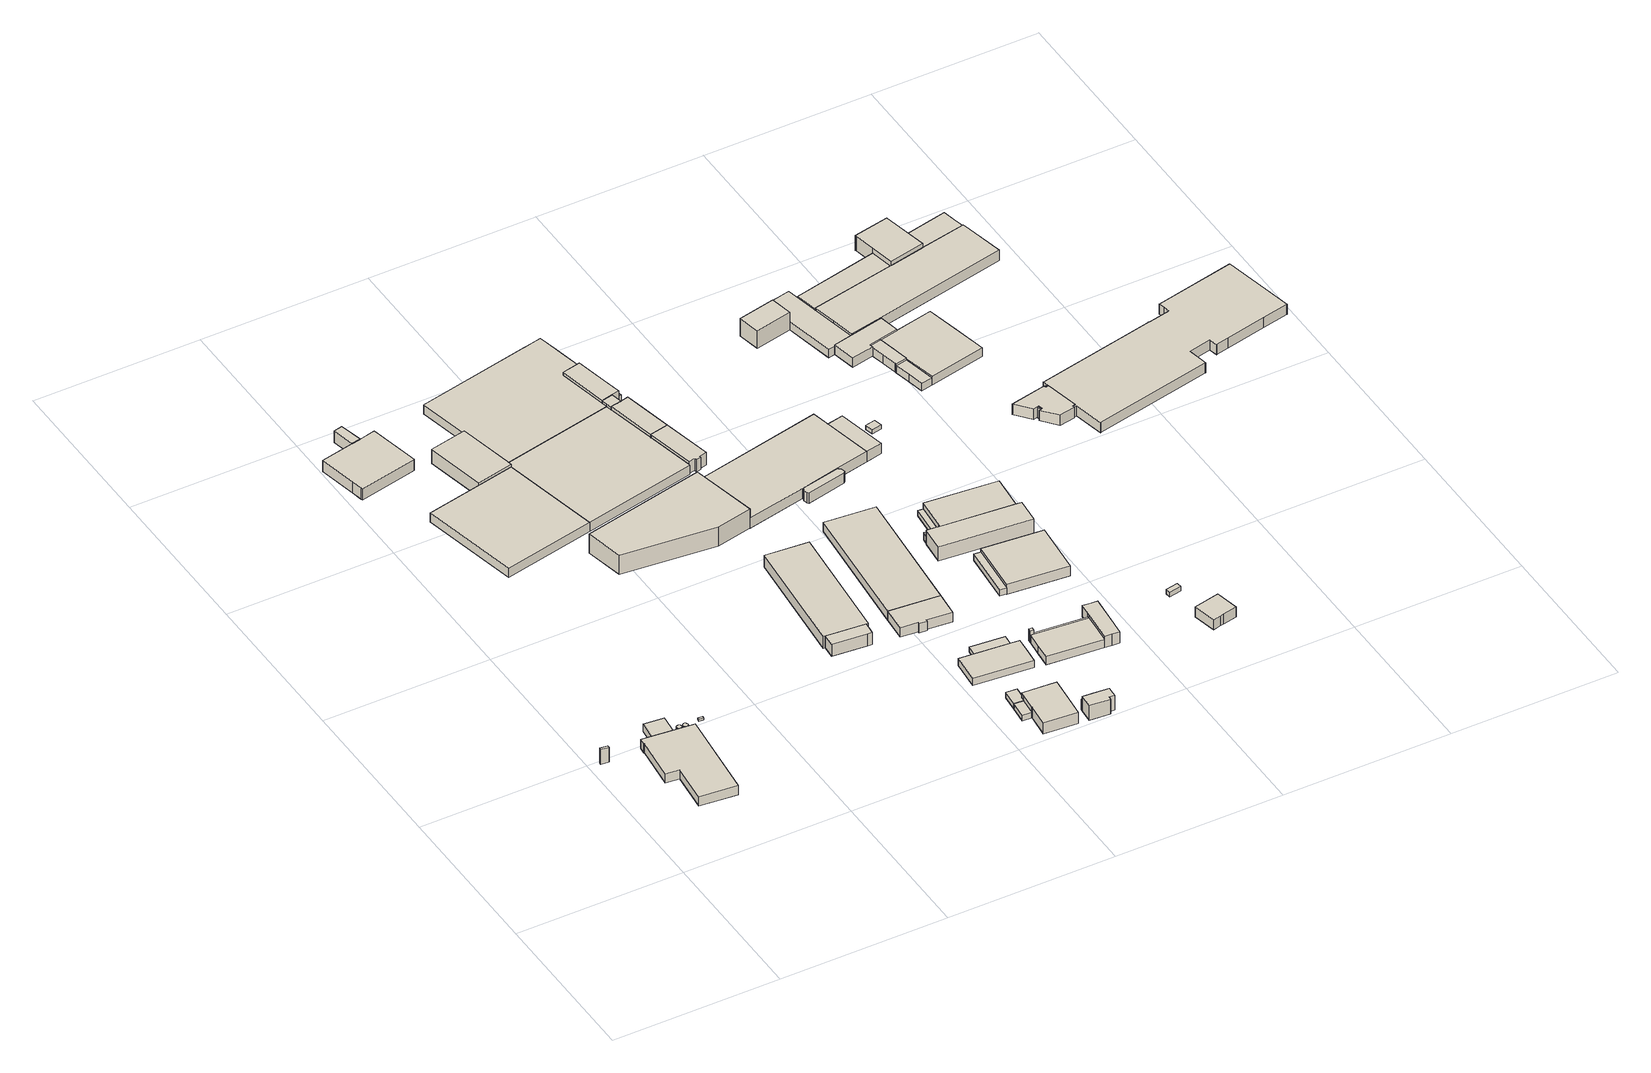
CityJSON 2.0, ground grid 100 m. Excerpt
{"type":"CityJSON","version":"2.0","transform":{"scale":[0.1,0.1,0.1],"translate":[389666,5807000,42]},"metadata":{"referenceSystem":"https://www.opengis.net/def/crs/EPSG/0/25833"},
"CityObjects":{
"building1":{"type":"Building","attributes":{"Gemeindeschluessel":"11000007","BezugspunktDach":"2200","function":"51009_1610","measuredHeight":9.93,"storeysAboveGround":0},"address":[{"country":"Germany","locality":"Berlin"}],"geometry":[{"type":"Solid","lod":"1","boundaries":[[[[0,1,2,3]],[[4,5,6,7]],[[4,7,3,2]],[[5,4,2,1]],[[6,5,1,0]],[[7,6,0,3]]]]}]},
"building2":{"type":"Building","attributes":{"Gemeindeschluessel":"11000007","BezugspunktDach":"2200","function":"31001_2111","measuredHeight":6.12,"storeysAboveGround":1},"address":[{"country":"Germany","locality":"Berlin","thoroughfareNumber":"12 (1)","thoroughfareName":"Sperenberger Straße"}],"geometry":[{"type":"Solid","lod":"1","boundaries":[[[[8,9,10,11,12,13,14,15,16,17]],[[18,19,20,21,22,23,24,25,26,27]],[[18,27,17,16]],[[19,18,16,15]],[[20,19,15,14]],[[21,20,14,13]],[[22,21,13,12]],[[23,22,12,11]],[[24,23,11,10]],[[25,24,10,9]],[[26,25,9,8]],[[27,26,8,17]]]]}]},
"building3":{"type":"Building","attributes":{"Gemeindeschluessel":"11000007","BezugspunktDach":"2200","function":"51009_1610","measuredHeight":4.92,"storeysAboveGround":0},"address":[{"country":"Germany","locality":"Berlin"}],"geometry":[{"type":"Solid","lod":"1","boundaries":[[[[28,29,30,31]],[[32,33,34,35]],[[32,35,31,30]],[[33,32,30,29]],[[34,33,29,28]],[[35,34,28,31]]]]}]},
"building4":{"type":"Building","attributes":{"Gemeindeschluessel":"11000007","BezugspunktDach":"2200","function":"31001_2142","measuredHeight":3,"storeysAboveGround":2},"address":[{"country":"Germany","locality":"Berlin","thoroughfareNumber":"12 (3)","thoroughfareName":"Sperenberger Straße"}],"geometry":[{"type":"Solid","lod":"1","boundaries":[[[[36,37,38,39,40,41,42,43,44,45,46,47,48,49,50,51,52,53,54,55,56,57,58,59,60,61,62,63,64,65,66,67,68,69,70,71,72,73]],[[74,75,76,77,78,79,80,81,82,83,84,85,86,87,88,89,90,91,92,93,94,95,96,97,98,99,100,101,102,103,104,105,106,107,108,109,110,111]],[[74,111,73,72]],[[75,74,72,71]],[[76,75,71,70]],[[77,76,70,69]],[[78,77,69,68]],[[79,78,68,67]],[[80,79,67,66]],[[81,80,66,65]],[[82,81,65,64]],[[83,82,64,63]],[[84,83,63,62]],[[85,84,62,61]],[[86,85,61,60]],[[87,86,60,59]],[[88,87,59,58]],[[89,88,58,57]],[[90,89,57,56]],[[91,90,56,55]],[[92,91,55,54]],[[93,92,54,53]],[[94,93,53,52]],[[95,94,52,51]],[[96,95,51,50]],[[97,96,50,49]],[[98,97,49,48]],[[99,98,48,47]],[[100,99,47,46]],[[101,100,46,45]],[[102,101,45,44]],[[103,102,44,43]],[[104,103,43,42]],[[105,104,42,41]],[[106,105,41,40]],[[107,106,40,39]],[[108,107,39,38]],[[109,108,38,37]],[[110,109,37,36]],[[111,110,36,73]]]]}]},
"building5":{"type":"Building","attributes":{"Gemeindeschluessel":"11000007","BezugspunktDach":"2200","function":"31001_2142","measuredHeight":3,"storeysAboveGround":2},"address":[{"country":"Germany","locality":"Berlin","thoroughfareNumber":"12 (2)","thoroughfareName":"Sperenberger Straße"}],"geometry":[{"type":"Solid","lod":"1","boundaries":[[[[112,113,114,115,116,117,118,119,120,121,122,123,124,125,126,127,128,129,130,131,132,133,134,135,136,137,138,139,140,141,142,143,144,145,146,147,148,149,150]],[[151,152,153,154,155,156,157,158,159,160,161,162,163,164,165,166,167,168,169,170,171,172,173,174,175,176,177,178,179,180,181,182,183,184,185,186,187,188,189]],[[151,189,150,149]],[[152,151,149,148]],[[153,152,148,147]],[[154,153,147,146]],[[155,154,146,145]],[[156,155,145,144]],[[157,156,144,143]],[[158,157,143,142]],[[159,158,142,141]],[[160,159,141,140]],[[161,160,140,139]],[[162,161,139,138]],[[163,162,138,137]],[[164,163,137,136]],[[165,164,136,135]],[[166,165,135,134]],[[167,166,134,133]],[[168,167,133,132]],[[169,168,132,131]],[[170,169,131,130]],[[171,170,130,129]],[[172,171,129,128]],[[173,172,128,127]],[[174,173,127,126]],[[175,174,126,125]],[[176,175,125,124]],[[177,176,124,123]],[[178,177,123,122]],[[179,178,122,121]],[[180,179,121,120]],[[181,180,120,119]],[[182,181,119,118]],[[183,182,118,117]],[[184,183,117,116]],[[185,184,116,115]],[[186,185,115,114]],[[187,186,114,113]],[[188,187,113,112]],[[189,188,112,150]]]]}]},
"building6":{"type":"Building","attributes":{"Gemeindeschluessel":"11000007","BezugspunktDach":"2200","function":"31001_2523","measuredHeight":1.18,"storeysAboveGround":1},"address":[{"country":"Germany","locality":"Berlin","thoroughfareNumber":"28D (1)","thoroughfareName":"Motzener Straße"}],"geometry":[{"type":"Solid","lod":"1","boundaries":[[[[190,191,192,193]],[[194,195,196,197]],[[194,197,193,192]],[[195,194,192,191]],[[196,195,191,190]],[[197,196,190,193]]]]}]},
"building7":{"type":"Building","attributes":{"Gemeindeschluessel":"11000007","function":"31001_2111"},"address":[{"country":"Germany","locality":"Berlin","thoroughfareNumber":"18 (3)","thoroughfareName":"Motzener Straße"}],"children":["building7-1","building7-2"]},
"building7-1":{"type":"BuildingPart","attributes":{"BezugspunktDach":"2200","measuredHeight":7.67,"storeysAboveGround":2},"parents":["building7"],"geometry":[{"type":"MultiSurface","lod":"1","boundaries":[[[198,199,200,201]],[[202,203,204,205]],[[202,205,201,200]],[[203,202,200,199]],[[206,207,199,198]],[[205,204,198,201]],[[208,204,203,207,206]]]}]},
"building7-2":{"type":"BuildingPart","attributes":{"BezugspunktDach":"2200","measuredHeight":7.49,"storeysAboveGround":2},"parents":["building7"],"geometry":[{"type":"Solid","lod":"1","boundaries":[[[[209,210,211,212,213,207,206,214]],[[204,203,215,216,217,218,219,220]],[[204,220,214,206]],[[215,203,207,213]],[[216,215,213,212]],[[217,216,212,211]],[[218,217,211,210]],[[219,218,210,209]],[[220,219,209,214]],[[203,204,206,207]]]]}]},
"building8":{"type":"Building","attributes":{"Gemeindeschluessel":"11000007","BezugspunktDach":"2200","function":"31001_2111","measuredHeight":6.03,"storeysAboveGround":1},"address":[{"country":"Germany","locality":"Berlin","thoroughfareNumber":"20 (3)","thoroughfareName":"Motzener Straße"}],"geometry":[{"type":"Solid","lod":"1","boundaries":[[[[221,222,223,224,225]],[[226,227,228,229,230]],[[226,230,225,224]],[[227,226,224,223]],[[228,227,223,222]],[[229,228,222,221]],[[230,229,221,225]]]]}]},
"building9":{"type":"Building","attributes":{"Gemeindeschluessel":"11000007","BezugspunktDach":"2200","function":"51009_1610","measuredHeight":9.42,"storeysAboveGround":0},"address":[{"country":"Germany","locality":"Berlin"}],"geometry":[{"type":"Solid","lod":"1","boundaries":[[[[231,232,233,234,235]],[[236,237,238,239,240]],[[236,240,235,234]],[[237,236,234,233]],[[238,237,233,232]],[[239,238,232,231]],[[240,239,231,235]]]]}]},
"building10":{"type":"Building","attributes":{"Gemeindeschluessel":"11000007","BezugspunktDach":"2200","function":"31001_2100","measuredHeight":7.91,"storeysAboveGround":2},"address":[{"country":"Germany","locality":"Berlin","thoroughfareNumber":"26C","thoroughfareName":"Motzener Straße"}],"geometry":[{"type":"Solid","lod":"1","boundaries":[[[[241,242,243,244,245,246]],[[247,248,249,250,251,252]],[[247,252,246,245]],[[248,247,245,244]],[[249,248,244,243]],[[250,249,243,242]],[[251,250,242,241]],[[252,251,241,246]]]]}]},
"building11":{"type":"Building","attributes":{"Gemeindeschluessel":"11000007","BezugspunktDach":"2200","function":"31001_2111","measuredHeight":12.76,"storeysAboveGround":2},"address":[{"country":"Germany","locality":"Berlin","thoroughfareNumber":"22 (3)","thoroughfareName":"Motzener Straße"}],"geometry":[{"type":"Solid","lod":"1","boundaries":[[[[253,254,255,256,257]],[[258,259,260,261,262]],[[258,262,257,256]],[[259,258,256,255]],[[260,259,255,254]],[[261,260,254,253]],[[262,261,253,257]]]]}]},
"building12":{"type":"Building","attributes":{"Gemeindeschluessel":"11000007","BezugspunktDach":"2200","function":"31001_2111","measuredHeight":6.02,"storeysAboveGround":1},"address":[{"country":"Germany","locality":"Berlin","thoroughfareNumber":"20 (2)","thoroughfareName":"Motzener Straße"}],"geometry":[{"type":"Solid","lod":"1","boundaries":[[[[223,222,263,264,265,266,267,268]],[[269,270,271,272,273,228,227,274]],[[269,274,268,267]],[[270,269,267,266]],[[271,270,266,265]],[[272,271,265,264]],[[273,272,264,263]],[[228,273,263,222]],[[227,228,222,223]],[[274,227,223,268]]]]}]},
"building13":{"type":"Building","attributes":{"Gemeindeschluessel":"11000007","BezugspunktDach":"2200","function":"31001_2143","measuredHeight":7.93,"storeysAboveGround":2},"address":[{"country":"Germany","locality":"Berlin","thoroughfareNumber":"26C (1)","thoroughfareName":"Motzener Straße"}],"geometry":[{"type":"Solid","lod":"1","boundaries":[[[[245,244,275,276,277,278]],[[279,280,281,282,283,284]],[[279,284,278,277]],[[280,279,277,276]],[[281,280,276,275]],[[282,281,275,244]],[[283,282,244,245]],[[284,283,245,278]]]]}]},
"building14":{"type":"Building","attributes":{"Gemeindeschluessel":"11000007","BezugspunktDach":"2200","function":"31001_2111","measuredHeight":6.14,"storeysAboveGround":1},"address":[{"country":"Germany","locality":"Berlin","thoroughfareNumber":"18 (1)","thoroughfareName":"Motzener Straße"}],"geometry":[{"type":"Solid","lod":"1","boundaries":[[[[285,286,287,288,289,290,291,292,293,294,295,296,297,298]],[[299,300,301,302,303,304,305,306,307,308,309,310,311,312]],[[299,312,298,297]],[[300,299,297,296]],[[301,300,296,295]],[[302,301,295,294]],[[303,302,294,293]],[[304,303,293,292]],[[305,304,292,291]],[[306,305,291,290]],[[307,306,290,289]],[[308,307,289,288]],[[309,308,288,287]],[[310,309,287,286]],[[311,310,286,285]],[[312,311,285,298]]]]}]},
"building15":{"type":"Building","attributes":{"Gemeindeschluessel":"11000007","BezugspunktDach":"2200","function":"51009_1610","measuredHeight":3.72,"storeysAboveGround":0},"address":[{"country":"Germany","locality":"Berlin"}],"geometry":[{"type":"Solid","lod":"1","boundaries":[[[[313,314,315,316,317,318,319]],[[320,321,322,323,324,325,326]],[[320,326,319,318]],[[321,320,318,317]],[[322,321,317,316]],[[323,322,316,315]],[[324,323,315,314]],[[325,324,314,313]],[[326,325,313,319]]]]}]},
"building16":{"type":"Building","attributes":{"Gemeindeschluessel":"11000007","function":"31001_2111"},"address":[{"country":"Germany","locality":"Berlin","thoroughfareNumber":"30 (1)","thoroughfareName":"Motzener Straße"}],"children":["building16-1","building16-2"]},
"building16-1":{"type":"BuildingPart","attributes":{"BezugspunktDach":"2200","measuredHeight":8.47,"storeysAboveGround":1},"parents":["building16"],"geometry":[{"type":"MultiSurface","lod":"1","boundaries":[[[327,328,329,330,331,332,333,334,335,336]],[[337,338,339,325,324,323,340,341,342,343]],[[337,343,336,335]],[[338,337,335,334]],[[339,338,334,333]],[[325,344,345,333,332]],[[324,325,332,331]],[[323,324,331,330]],[[340,323,330,329]],[[341,340,329,328]],[[342,341,328,327]],[[343,342,327,336]],[[339,345,344,325]]]}]},
"building16-2":{"type":"BuildingPart","attributes":{"BezugspunktDach":"2200","measuredHeight":3.72,"storeysAboveGround":1},"parents":["building16"],"geometry":[{"type":"Solid","lod":"1","boundaries":[[[[345,344,346,347]],[[326,325,339,348]],[[326,348,347,346]],[[325,326,346,344]],[[348,339,345,347]],[[344,345,339,325]]]]}]},
"building17":{"type":"Building","attributes":{"Gemeindeschluessel":"11000007","BezugspunktDach":"2200","function":"31001_2020","measuredHeight":6.24,"storeysAboveGround":2},"address":[{"country":"Germany","locality":"Berlin","thoroughfareNumber":"26B","thoroughfareName":"Motzener Straße"}],"geometry":[{"type":"Solid","lod":"1","boundaries":[[[[349,350,351,352,353,354,355,356]],[[357,358,359,360,361,362,363,364]],[[357,364,356,355]],[[358,357,355,354]],[[359,358,354,353]],[[360,359,353,352]],[[361,360,352,351]],[[362,361,351,350]],[[363,362,350,349]],[[364,363,349,356]]]]}]},
"building18":{"type":"Building","attributes":{"Gemeindeschluessel":"11000007","BezugspunktDach":"2200","function":"31001_2120","measuredHeight":5.59,"storeysAboveGround":1},"address":[{"country":"Germany","locality":"Berlin","thoroughfareNumber":"28A (1)","thoroughfareName":"Motzener Straße"}],"geometry":[{"type":"Solid","lod":"1","boundaries":[[[[365,366,367,368,369,370,371]],[[372,373,374,375,376,377,378]],[[372,378,371,370]],[[373,372,370,369]],[[374,373,369,368]],[[375,374,368,367]],[[376,375,367,366]],[[377,376,366,365]],[[378,377,365,371]]]]}]},
"building19":{"type":"Building","attributes":{"Gemeindeschluessel":"11000007","BezugspunktDach":"2200","function":"31001_2020","measuredHeight":3.39,"storeysAboveGround":1},"address":[{"country":"Germany","locality":"Berlin","thoroughfareNumber":"28A","thoroughfareName":"Motzener Straße"}],"geometry":[{"type":"Solid","lod":"1","boundaries":[[[[379,380,381,382]],[[383,384,374,373]],[[383,373,382,381]],[[384,383,381,380]],[[374,384,380,379]],[[373,374,379,382]]]]}]},
"building20":{"type":"Building","attributes":{"Gemeindeschluessel":"11000007","function":"31001_1130"},"address":[{"country":"Germany","locality":"Berlin","thoroughfareNumber":"30","thoroughfareName":"Motzener Straße"}],"children":["building20-1","building20-2"]},
"building20-1":{"type":"BuildingPart","attributes":{"BezugspunktDach":"2200","measuredHeight":9.8,"storeysAboveGround":3},"parents":["building20"],"geometry":[{"type":"MultiSurface","lod":"1","boundaries":[[[385,386,387,388,389,390,391]],[[392,393,394,395,396,397,398]],[[392,398,391,390]],[[399,400,392,393,401,393,392,390,389]],[[394,393,389,388]],[[395,394,388,387]],[[396,395,387,386]],[[397,396,386,385]],[[398,397,385,391]],[[401,393,392,400,399]]]}]},
"building20-2":{"type":"BuildingPart","attributes":{"BezugspunktDach":"2200","measuredHeight":6.7,"storeysAboveGround":3},"parents":["building20"],"geometry":[{"type":"MultiSurface","lod":"1","boundaries":[[[399,402,403,404,405,400]],[[406,407,408,409,393,392]],[[406,392,400,405]],[[407,406,405,404]],[[408,407,404,403]],[[409,408,403,402]],[[393,409,402,399]],[[392,393,410,399,400]]]}]},
"building21":{"type":"Building","attributes":{"Gemeindeschluessel":"11000007","BezugspunktDach":"2200","function":"31001_2140","measuredHeight":8.16,"storeysAboveGround":2},"address":[{"country":"Germany","locality":"Berlin","thoroughfareNumber":"20 (1)","thoroughfareName":"Motzener Straße"}],"geometry":[{"type":"Solid","lod":"1","boundaries":[[[[411,412,413,414,415,416,417,418]],[[419,420,421,422,423,424,272,271]],[[419,271,418,417]],[[420,419,417,416]],[[421,420,416,415]],[[422,421,415,414]],[[423,422,414,413]],[[424,423,413,412]],[[272,424,412,411]],[[271,272,411,418]]]]}]},
"building22":{"type":"Building","attributes":{"Gemeindeschluessel":"11000007","BezugspunktDach":"2200","function":"51009_1610","measuredHeight":7.74,"storeysAboveGround":0},"address":[{"country":"Germany","locality":"Berlin"}],"geometry":[{"type":"Solid","lod":"1","boundaries":[[[[425,426,427,428,429]],[[430,431,432,433,434]],[[430,434,429,428]],[[431,430,428,427]],[[432,431,427,426]],[[433,432,426,425]],[[434,433,425,429]]]]}]},
"building23":{"type":"Building","attributes":{"Gemeindeschluessel":"11000007","BezugspunktDach":"2200","function":"31001_2100","measuredHeight":8.13,"storeysAboveGround":2},"address":[{"country":"Germany","locality":"Berlin","thoroughfareNumber":"20","thoroughfareName":"Motzener Straße"}],"geometry":[{"type":"Solid","lod":"1","boundaries":[[[[418,417,435,436,437,438]],[[439,440,441,419,271,270]],[[439,270,438,437]],[[440,439,437,436]],[[441,440,436,435]],[[419,441,435,417]],[[271,419,417,418]],[[270,271,418,438]]]]}]},
"building24":{"type":"Building","attributes":{"Gemeindeschluessel":"11000007","BezugspunktDach":"2200","function":"31001_2100","measuredHeight":8.07,"storeysAboveGround":2},"address":[{"country":"Germany","locality":"Berlin","thoroughfareNumber":"18","thoroughfareName":"Motzener Straße"}],"geometry":[{"type":"Solid","lod":"1","boundaries":[[[[442,443,444,445,446,447]],[[448,449,450,451,452,453]],[[448,453,447,446]],[[449,448,446,445]],[[450,449,445,444]],[[451,450,444,443]],[[452,451,443,442]],[[453,452,442,447]]]]}]},
"building25":{"type":"Building","attributes":{"Gemeindeschluessel":"11000007","BezugspunktDach":"2200","function":"31001_2120","measuredHeight":6.28,"storeysAboveGround":1},"address":[{"country":"Germany","locality":"Berlin","thoroughfareNumber":"26B (1)","thoroughfareName":"Motzener Straße"}],"geometry":[{"type":"Solid","lod":"1","boundaries":[[[[354,454,455,355]],[[456,457,458,459]],[[456,459,355,455]],[[457,456,455,454]],[[458,457,454,354]],[[459,458,354,355]]]]}]},
"building26":{"type":"Building","attributes":{"Gemeindeschluessel":"11000007","BezugspunktDach":"2200","function":"51009_1610","measuredHeight":4.16,"storeysAboveGround":0},"address":[{"country":"Germany","locality":"Berlin"}],"geometry":[{"type":"Solid","lod":"1","boundaries":[[[[460,461,462,463]],[[464,465,466,467]],[[464,467,463,462]],[[465,464,462,461]],[[466,465,461,460]],[[467,466,460,463]]]]}]},
"building27":{"type":"Building","attributes":{"Gemeindeschluessel":"11000007","BezugspunktDach":"2200","function":"51009_1610","measuredHeight":4.13,"storeysAboveGround":0},"address":[{"country":"Germany","locality":"Berlin"}],"geometry":[{"type":"Solid","lod":"1","boundaries":[[[[468,469,470,471]],[[472,473,450,449]],[[472,449,471,470]],[[473,472,470,469]],[[450,473,469,468]],[[449,450,468,471]]]]}]},
"building28":{"type":"Building","attributes":{"Gemeindeschluessel":"11000007","BezugspunktDach":"2200","function":"31001_2143","measuredHeight":7.63,"storeysAboveGround":1},"address":[{"country":"Germany","locality":"Berlin","thoroughfareNumber":"28 (1)","thoroughfareName":"Motzener Straße"}],"geometry":[{"type":"Solid","lod":"1","boundaries":[[[[474,475,476,477]],[[478,479,480,481]],[[478,481,477,476]],[[479,478,476,475]],[[480,479,475,474]],[[481,480,474,477]]]]}]},
"building29":{"type":"Building","attributes":{"Gemeindeschluessel":"11000007","BezugspunktDach":"2200","function":"31001_2111","measuredHeight":6.76,"storeysAboveGround":1},"address":[{"country":"Germany","locality":"Berlin","thoroughfareNumber":"22","thoroughfareName":"Motzener Straße"}],"geometry":[{"type":"Solid","lod":"1","boundaries":[[[[482,483,484,485,486,487,488,489,490]],[[491,492,493,494,495,496,259,258,497]],[[491,497,490,489]],[[492,491,489,488]],[[493,492,488,487]],[[494,493,487,486]],[[495,494,486,485]],[[496,495,485,484]],[[259,496,484,483]],[[258,259,483,482]],[[497,258,482,490]]]]}]},
"building30":{"type":"Building","attributes":{"Gemeindeschluessel":"11000007","BezugspunktDach":"2200","function":"31001_2100","measuredHeight":6.72,"storeysAboveGround":2},"address":[{"country":"Germany","locality":"Berlin","thoroughfareNumber":"22 (2)","thoroughfareName":"Motzener Straße"}],"geometry":[{"type":"Solid","lod":"1","boundaries":[[[[498,499,500,501,502,503,486,485,504,505]],[[506,495,494,507,508,509,510,511,512,513]],[[506,513,505,504]],[[495,506,504,485]],[[494,495,485,486]],[[507,494,486,503]],[[508,507,503,502]],[[509,508,502,501]],[[510,509,501,500]],[[511,510,500,499]],[[512,511,499,498]],[[513,512,498,505]]]]}]},
"building31":{"type":"Building","attributes":{"Gemeindeschluessel":"11000007","BezugspunktDach":"2200","function":"51009_1610","measuredHeight":4.45,"storeysAboveGround":0},"address":[{"country":"Germany","locality":"Berlin"}],"geometry":[{"type":"Solid","lod":"1","boundaries":[[[[514,515,516,517]],[[518,519,520,521]],[[518,521,517,516]],[[519,518,516,515]],[[520,519,515,514]],[[521,520,514,517]]]]}]},
"building32":{"type":"Building","attributes":{"Gemeindeschluessel":"11000007","function":"31001_2120"},"address":[{"country":"Germany","locality":"Berlin","thoroughfareNumber":"28","thoroughfareName":"Motzener Straße"}],"children":["building32-1","building32-2"]},
"building32-1":{"type":"BuildingPart","attributes":{"BezugspunktDach":"2200","measuredHeight":7.97,"storeysAboveGround":2},"parents":["building32"],"geometry":[{"type":"MultiSurface","lod":"1","boundaries":[[[522,523,524,525,526,527,528,529]],[[530,531,532,533,534,535,536,537]],[[538,539,540,537,529,528]],[[531,530,528,527]],[[532,531,527,526]],[[533,532,526,525]],[[534,533,525,524]],[[535,534,524,523]],[[536,535,523,522]],[[537,536,522,529]],[[530,541,539,538]],[[541,537,540,539]]]}]},
"building32-2":{"type":"BuildingPart","attributes":{"BezugspunktDach":"2200","measuredHeight":6.44,"storeysAboveGround":2},"parents":["building32"],"geometry":[{"type":"MultiSurface","lod":"1","boundaries":[[[540,539,538,542,543,544,545]],[[546,547,548,530,541,537,549]],[[546,549,545,544]],[[547,546,544,543]],[[548,547,543,542]],[[530,548,542,538]],[[537,541,539,541,537,540]],[[549,537,540,545]],[[541,530,538,539]]]}]},
"building33":{"type":"Building","attributes":{"Gemeindeschluessel":"11000007","BezugspunktDach":"2200","function":"51009_1610","measuredHeight":4.21,"storeysAboveGround":0},"address":[{"country":"Germany","locality":"Berlin"}],"geometry":[{"type":"Solid","lod":"1","boundaries":[[[[550,551,552,553]],[[554,555,556,557]],[[554,557,553,552]],[[555,554,552,551]],[[556,555,551,550]],[[557,556,550,553]]]]}]},
"building34":{"type":"Building","attributes":{"Gemeindeschluessel":"11000007","BezugspunktDach":"2200","function":"51009_1610","measuredHeight":5.09,"storeysAboveGround":0},"address":[{"country":"Germany","locality":"Berlin"}],"geometry":[{"type":"Solid","lod":"1","boundaries":[[[[558,559,560,561,562,563,564,565]],[[566,567,568,569,570,571,572,573]],[[566,573,565,564]],[[567,566,564,563]],[[568,567,563,562]],[[569,568,562,561]],[[570,569,561,560]],[[571,570,560,559]],[[572,571,559,558]],[[573,572,558,565]]]]}]},
"building35":{"type":"Building","attributes":{"Gemeindeschluessel":"11000007","BezugspunktDach":"2200","function":"51009_1610","measuredHeight":3.63,"storeysAboveGround":0},"address":[{"country":"Germany","locality":"Berlin"}],"geometry":[{"type":"Solid","lod":"1","boundaries":[[[[574,575,576,577]],[[578,579,580,581]],[[578,581,577,576]],[[579,578,576,575]],[[580,579,575,574]],[[581,580,574,577]]]]}]},
"building36":{"type":"Building","attributes":{"Gemeindeschluessel":"11000007","BezugspunktDach":"2200","function":"31001_2120","measuredHeight":6.5,"storeysAboveGround":1},"address":[{"country":"Germany","locality":"Berlin","thoroughfareNumber":"26","thoroughfareName":"Motzener Straße"}],"geometry":[{"type":"Solid","lod":"1","boundaries":[[[[582,583,584,585]],[[586,587,588,589]],[[586,589,585,584]],[[587,586,584,583]],[[588,587,583,582]],[[589,588,582,585]]]]}]},
"building37":{"type":"Building","attributes":{"Gemeindeschluessel":"11000007","BezugspunktDach":"2200","function":"31001_2120","measuredHeight":9.45,"storeysAboveGround":2},"address":[{"country":"Germany","locality":"Berlin","thoroughfareNumber":"24 (1)","thoroughfareName":"Motzener Straße"}],"geometry":[{"type":"Solid","lod":"1","boundaries":[[[[590,591,592,593,594,595,596,597,598]],[[599,573,570,600,601,602,603,604,605]],[[599,605,598,597]],[[573,599,597,596]],[[570,573,596,595]],[[600,570,595,594]],[[601,600,594,593]],[[602,601,593,592]],[[603,602,592,591]],[[604,603,591,590]],[[605,604,590,598]]]]}]},
"building38":{"type":"Building","attributes":{"Gemeindeschluessel":"11000007","function":"31001_2111"},"address":[{"country":"Germany","locality":"Berlin","thoroughfareNumber":"24","thoroughfareName":"Motzener Straße"}],"children":["building38-1","building38-2"]},
"building38-1":{"type":"BuildingPart","attributes":{"BezugspunktDach":"2200","measuredHeight":7.7,"storeysAboveGround":2},"parents":["building38"],"geometry":[{"type":"MultiSurface","lod":"1","boundaries":[[[606,607,608,609,610]],[[580,579,611,612,613]],[[574,614,615,610,609]],[[580,613,580,616]],[[579,580,609,608]],[[611,579,608,607]],[[612,611,607,606]],[[613,612,606,610]],[[616,580,613,615,614,574]]]}]},
"building38-2":{"type":"BuildingPart","attributes":{"BezugspunktDach":"2200","measuredHeight":3.61,"storeysAboveGround":2},"parents":["building38"],"geometry":[{"type":"Solid","lod":"1","boundaries":[[[[614,574,577,617]],[[581,580,613,618]],[[581,618,617,577]],[[580,581,577,574]],[[618,613,614,617]],[[613,580,574,614]]]]}]},
"building39":{"type":"Building","attributes":{"Gemeindeschluessel":"11000007","BezugspunktDach":"2200","function":"31001_2140","measuredHeight":6.72,"storeysAboveGround":1},"address":[{"country":"Germany","locality":"Berlin","thoroughfareNumber":"22 (1)","thoroughfareName":"Motzener Straße"}],"geometry":[{"type":"Solid","lod":"1","boundaries":[[[[487,619,620,488]],[[621,622,493,492]],[[621,492,488,620]],[[622,621,620,619]],[[493,622,619,487]],[[492,493,487,488]]]]}]},
"building40":{"type":"Building","attributes":{"Gemeindeschluessel":"11000007","BezugspunktDach":"2200","function":"31001_2523","measuredHeight":2.66,"storeysAboveGround":1},"address":[{"country":"Germany","locality":"Berlin","thoroughfareNumber":"22 (4)","thoroughfareName":"Motzener Straße"}],"geometry":[{"type":"Solid","lod":"1","boundaries":[[[[623,624,625,626]],[[627,628,629,630]],[[627,630,626,625]],[[628,627,625,624]],[[629,628,624,623]],[[630,629,623,626]]]]}]},
"building41":{"type":"Building","attributes":{"Gemeindeschluessel":"11000007","BezugspunktDach":"2200","function":"31001_2200","measuredHeight":3.04,"storeysAboveGround":1},"address":[{"country":"Germany","locality":"Berlin","thoroughfareNumber":"29 (3)","thoroughfareName":"Motzener Straße"}],"geometry":[{"type":"Solid","lod":"1","boundaries":[[[[631,632,633,634]],[[635,636,637,638]],[[635,638,634,633]],[[636,635,633,632]],[[637,636,632,631]],[[638,637,631,634]]]]}]},
"building42":{"type":"Building","attributes":{"Gemeindeschluessel":"11000007","BezugspunktDach":"2200","function":"31001_2020","measuredHeight":6.65,"storeysAboveGround":2},"address":[{"country":"Germany","locality":"Berlin","thoroughfareNumber":"31","thoroughfareName":"Motzener Straße"}],"geometry":[{"type":"Solid","lod":"1","boundaries":[[[[639,640,641,642,643,644]],[[645,646,647,648,649,650]],[[645,650,644,643]],[[646,645,643,642]],[[647,646,642,641]],[[648,647,641,640]],[[649,648,640,639]],[[650,649,639,644]]]]}]},
"building43":{"type":"Building","attributes":{"Gemeindeschluessel":"11000007","BezugspunktDach":"2200","function":"31001_2100","measuredHeight":11.75,"storeysAboveGround":3},"address":[{"country":"Germany","locality":"Berlin","thoroughfareNumber":"19","thoroughfareName":"Motzener Straße"}],"geometry":[{"type":"Solid","lod":"1","boundaries":[[[[651,652,653,654]],[[655,656,657,658]],[[655,658,654,653]],[[656,655,653,652]],[[657,656,652,651]],[[658,657,651,654]]]]}]},
"building44":{"type":"Building","attributes":{"Gemeindeschluessel":"11000007","BezugspunktDach":"2200","function":"31001_2143","measuredHeight":6.12,"storeysAboveGround":1},"address":[{"country":"Germany","locality":"Berlin","thoroughfareNumber":"19 (1)","thoroughfareName":"Motzener Straße"}],"geometry":[{"type":"Solid","lod":"1","boundaries":[[[[659,660,661,662,663,664,665,666,667]],[[668,669,670,671,672,673,674,655,675]],[[668,675,667,666]],[[669,668,666,665]],[[670,669,665,664]],[[671,670,664,663]],[[672,671,663,662]],[[673,672,662,661]],[[674,673,661,660]],[[655,674,660,659]],[[675,655,659,667]]]]}]},
"building45":{"type":"Building","attributes":{"Gemeindeschluessel":"11000007","BezugspunktDach":"2200","function":"31001_2111","measuredHeight":6.3,"storeysAboveGround":2},"address":[{"country":"Germany","locality":"Berlin","thoroughfareNumber":"19 (4)","thoroughfareName":"Motzener Straße"}],"geometry":[{"type":"Solid","lod":"1","boundaries":[[[[676,677,678,679,680,681,682,683]],[[684,685,686,687,688,689,690,691]],[[684,691,683,682]],[[685,684,682,681]],[[686,685,681,680]],[[687,686,680,679]],[[688,687,679,678]],[[689,688,678,677]],[[690,689,677,676]],[[691,690,676,683]]]]}]},
"building46":{"type":"Building","attributes":{"Gemeindeschluessel":"11000007","BezugspunktDach":"2200","function":"31001_2100","measuredHeight":6.2,"storeysAboveGround":2},"address":[{"country":"Germany","locality":"Berlin","thoroughfareNumber":"21","thoroughfareName":"Motzener Straße"}],"geometry":[{"type":"Solid","lod":"1","boundaries":[[[[692,693,694,695,696,697,698,699]],[[700,701,702,703,704,705,706,707]],[[700,707,699,698]],[[701,700,698,697]],[[702,701,697,696]],[[703,702,696,695]],[[704,703,695,694]],[[705,704,694,693]],[[706,705,693,692]],[[707,706,692,699]]]]}]},
"building47":{"type":"Building","attributes":{"Gemeindeschluessel":"11000007","function":"31001_2120"},"address":[{"country":"Germany","locality":"Berlin","thoroughfareNumber":"21 (1)","thoroughfareName":"Motzener Straße"}],"children":["building47-1","building47-2"]},
"building47-1":{"type":"BuildingPart","attributes":{"BezugspunktDach":"2200","measuredHeight":7.54,"storeysAboveGround":1},"parents":["building47"],"geometry":[{"type":"MultiSurface","lod":"1","boundaries":[[[708,709,710,711,712,713,714,715]],[[716,717,718,719,720,703,721,700]],[[716,700,715,714]],[[717,716,714,713]],[[718,717,713,712]],[[719,718,712,711]],[[720,719,711,710]],[[703,722,723,724,710,709]],[[721,703,709,708]],[[700,721,708,715]],[[725,723,722,703]],[[720,724,723,725]]]}]},
"building47-2":{"type":"BuildingPart","attributes":{"BezugspunktDach":"2200","measuredHeight":5.78,"storeysAboveGround":1},"parents":["building47"],"geometry":[{"type":"Solid","lod":"1","boundaries":[[[[726,727,724,723,722,728]],[[703,725,720,729,730,704]],[[703,704,728,722]],[[729,720,724,727]],[[730,729,727,726]],[[704,730,726,728]],[[725,703,722,723]],[[720,725,723,724]]]]}]},
"building48":{"type":"Building","attributes":{"Gemeindeschluessel":"11000007","function":"31001_2143"},"address":[{"country":"Germany","locality":"Berlin","thoroughfareNumber":"19 (2)","thoroughfareName":"Motzener Straße"}],"children":["building48-1","building48-2","building48-3","building48-4"]},
"building48-1":{"type":"BuildingPart","attributes":{"BezugspunktDach":"2200","measuredHeight":9.92,"storeysAboveGround":2},"parents":["building48"],"geometry":[{"type":"MultiSurface","lod":"1","boundaries":[[[731,732,733,734,735,736,737,738]],[[739,740,741,742,743,744,745,746]],[[739,746,738,737]],[[740,739,737,736]],[[741,740,736,735]],[[742,741,735,734],[747,748,749,750],[751,747,750,752]],[[743,742,753,734,733],[748,754,755,753]],[[756,757,758,733,732]],[[759,744,743,760,754,761]],[[745,744,732,731]],[[746,745,731,738]],[[749,748,747,750]],[[750,747,751,752]],[[755,754,748,753]],[[759,761,757,756]],[[761,754,760,758,757]]]}]},
"building48-2":{"type":"BuildingPart","attributes":{"BezugspunktDach":"2200","measuredHeight":6.92,"storeysAboveGround":2},"parents":["building48"],"geometry":[{"type":"Solid","lod":"1","boundaries":[[[[750,749,762,763,764,752]],[[765,766,767,748,747,751]],[[765,751,752,764]],[[766,765,764,763]],[[767,766,763,762]],[[748,767,762,749]],[[747,748,749,750]],[[751,747,750,752]]]]}]},
"building48-3":{"type":"BuildingPart","attributes":{"BezugspunktDach":"2200","measuredHeight":6.95,"storeysAboveGround":2},"parents":["building48"],"geometry":[{"type":"MultiSurface","lod":"1","boundaries":[[[768,769,758,757,756,770]],[[759,761,754,771,772,773]],[[759,773,770,756]],[[772,771,769,768]],[[773,772,768,770]],[[761,759,756,757]],[[761,757,758,754]],[[774,771,754,758,769]]]}]},
"building48-4":{"type":"BuildingPart","attributes":{"BezugspunktDach":"2200","measuredHeight":8.25,"storeysAboveGround":2},"parents":["building48"],"geometry":[{"type":"MultiSurface","lod":"1","boundaries":[[[775,776,777,778,779,753,755,780]],[[754,748,767,781,782,670,783,771]],[[758,769,771,780,755]],[[762,749,748,753,779]],[[781,767,779,778]],[[782,781,778,777]],[[670,782,777,776]],[[783,670,776,775]],[[771,783,775,780]],[[784,754,771,769,758]],[[748,754,755,753]],[[767,748,749,762]]]}]},
"building49":{"type":"Building","attributes":{"Gemeindeschluessel":"11000007","function":"31001_2111"},"address":[{"country":"Germany","locality":"Berlin","thoroughfareNumber":"31","thoroughfareName":"Nunsdorfer Ring"}],"children":["building49-1","building49-2","building49-3"]},
"building49-1":{"type":"BuildingPart","attributes":{"BezugspunktDach":"2200","measuredHeight":6.73,"storeysAboveGround":2},"parents":["building49"],"geometry":[{"type":"MultiSurface","lod":"1","boundaries":[[[785,786,787,788,789,790,791,792,793,794,795,796,797,798,799,800,801,802,803,804,805,806,807,808,809,810,811,812,813,814,815,816,817,818,819,820,821,822]],[[823,824,825,826,827,828,829,830,831,832,833,834,835,836,837,838,839,840,841,842,843,844,845,846,847,848,849,850,851,852,853,854,855,856,857,858,859,860]],[[823,860,822,821]],[[824,823,821,820]],[[825,824,820,819]],[[826,825,819,818]],[[827,826,818,817]],[[828,827,817,816]],[[829,828,816,815]],[[830,829,815,814]],[[831,830,814,813]],[[832,831,813,812]],[[833,832,812,811]],[[834,833,811,810]],[[835,834,810,809]],[[836,835,809,808]],[[837,836,808,807]],[[838,837,807,806]],[[839,838,806,805]],[[840,839,805,804]],[[841,840,804,803]],[[842,841,803,802]],[[843,842,802,801]],[[844,843,801,800]],[[845,844,800,799]],[[846,845,799,798]],[[847,846,798,797]],[[848,847,797,796]],[[849,848,796,795]],[[850,849,795,794]],[[851,850,794,793]],[[852,851,793,792]],[[853,852,792,791]],[[854,853,791,790]],[[855,854,790,789]],[[856,855,861,789,788]],[[856,862,788,787,857]],[[858,857,863,787,786]],[[859,858,786,785]],[[859,785,822,860]]]}]},
"building49-2":{"type":"BuildingPart","attributes":{"BezugspunktDach":"2200","measuredHeight":7,"storeysAboveGround":2},"parents":["building49"],"geometry":[{"type":"MultiSurface","lod":"1","boundaries":[[[864,865,866,867,868,869,870,871,872,873,874,875,876,877,878,879]],[[880,881,882,883,884,885,886,887,888,889,890,891,892,893,894,895]],[[880,895,879,878]],[[881,880,878,877]],[[785,822,877,876]],[[882,881,896,860,859]],[[897,786,785,859,858,883,882,876,875]],[[884,883,898,858,857,787,786,875,874]],[[899,788,787,874,873]],[[885,884,857,856]],[[886,885,873,872],[856,855,789,788]],[[887,886,872,871]],[[888,887,871,870]],[[889,888,870,869]],[[890,889,869,868]],[[891,890,900,901,867]],[[892,891,902,901,903]],[[893,892,904,903,905]],[[894,893,865,864]],[[895,894,864,879]],[[859,860,896,822,785]],[[858,859,785,786,897]],[[786,787,857,858,898]],[[856,857,787,788,899]],[[789,855,856,788]],[[868,867,901,900]],[[903,901,902,867,866]],[[905,903,904,866,865,906]]]}]},
"building49-3":{"type":"BuildingPart","attributes":{"BezugspunktDach":"2200","measuredHeight":6.88,"storeysAboveGround":2},"parents":["building49"],"geometry":[{"type":"MultiSurface","lod":"1","boundaries":[[[907,908,909,910]],[[903,901,900,905]],[[866,865,910,909]],[[901,867,866,909,908]],[[868,867,901,908,907]],[[905,900,907,910]],[[903,905,865,866]],[[903,866,867,901]],[[911,900,901,867,868]]]}]}
},
"vertices":[
[107,954,122],[108,968,122],[62,973,122],[60,959,122],[62,973,23],[108,968,23],[107,954,23],[60,959,23],
[358,656,81],[333,417,81],[555,394,81],[613,939,81],[492,951,81],[371,964,81],[306,971,81],[303,933,81],[305,933,81],[276,665,81],[305,933,20],[303,933,20],[306,971,20],[371,964,20],[492,951,20],[613,939,20],[555,394,20],[333,417,20],[358,656,20],[276,665,20],
[492,951,71],[505,1071,71],[384,1083,71],[371,964,71],[384,1083,22],[505,1071,22],[492,951,22],[371,964,22],
[533,987,52],[534,985,52],[535,983,52],[536,981,52],[538,979,52],[540,978,52],[542,977,52],[544,976,52],[547,976,52],[549,976,52],[552,977,52],[554,978,52],[556,979,52],[558,981,52],[559,983,52],[560,985,52],[561,987,52],[561,990,52],[561,992,52],[561,994,52],[560,997,52],[559,999,52],[558,1001,52],[556,1002,52],[554,1003,52],[552,1004,52],[549,1005,52],[547,1005,52],[544,1005,52],[542,1004,52],[540,1003,52],[538,1002,52],[536,1001,52],[535,999,52],[534,997,52],[533,994,52],[532,992,52],[532,990,52],[532,992,22],[533,994,22],[534,997,22],[535,999,22],[536,1001,22],[538,1002,22],[540,1003,22],[542,1004,22],[544,1005,22],[547,1005,22],[549,1005,22],[552,1004,22],[554,1003,22],[556,1002,22],[558,1001,22],[559,999,22],[560,997,22],[561,994,22],[561,992,22],[561,990,22],[561,987,22],[560,985,22],[559,983,22],[558,981,22],[556,979,22],[554,978,22],[552,977,22],[549,976,22],[547,976,22],[544,976,22],[542,977,22],[540,978,22],[538,979,22],[536,981,22],[535,983,22],[534,985,22],[533,987,22],[532,990,22],
[567,984,53],[568,982,53],[569,980,53],[570,978,53],[572,976,53],[573,975,53],[576,974,53],[578,973,53],[580,973,53],[582,973,53],[585,973,53],[587,974,53],[589,975,53],[591,976,53],[593,978,53],[594,980,53],[595,982,53],[596,984,53],[596,987,53],[596,989,53],[595,991,53],[594,993,53],[593,995,53],[592,997,53],[590,999,53],[588,1000,53],[586,1001,53],[584,1002,53],[581,1002,53],[579,1002,53],[577,1001,53],[575,1000,53],[573,999,53],[571,997,53],[569,995,53],[568,993,53],[567,991,53],[567,989,53],[567,987,53],[567,989,23],[567,991,23],[568,993,23],[569,995,23],[571,997,23],[573,999,23],[575,1000,23],[577,1001,23],[579,1002,23],[581,1002,23],[584,1002,23],[586,1001,23],[588,1000,23],[590,999,23],[592,997,23],[593,995,23],[594,993,23],[595,991,23],[596,989,23],[596,987,23],[596,984,23],[595,982,23],[594,980,23],[593,978,23],[591,976,23],[589,975,23],[587,974,23],[585,973,23],[582,973,23],[580,973,23],[578,973,23],[576,974,23],[573,975,23],[572,976,23],[570,978,23],[569,980,23],[568,982,23],[567,984,23],[567,987,23],
[702,1007,36],[704,1021,36],[675,1024,36],[673,1009,36],[675,1024,24],[704,1021,24],[702,1007,24],[673,1009,24],
[202,3781,100],[257,3792,100],[225,3926,100],[173,3915,100],[225,3926,23],[257,3792,23],[202,3781,23],[173,3915,23],[202,3781,98],[257,3792,98],[202,3781,65],
[51,3510,98],[65,3445,98],[67,3436,98],[418,3512,98],[354,3814,98],[4,3739,98],[354,3814,23],[418,3512,23],[67,3436,23],[65,3445,23],[51,3510,23],[4,3739,23],
[406,2512,84],[955,2627,84],[829,3221,84],[610,3175,84],[280,3106,84],[610,3175,24],[829,3221,24],[955,2627,24],[406,2512,24],[280,3106,24],
[610,3175,102],[829,3221,102],[823,3256,102],[755,3579,102],[534,3533,102],[755,3579,8],[823,3256,8],[829,3221,8],[610,3175,8],[534,3533,8],
[1735,1104,105],[1761,1101,105],[1764,1129,105],[1769,1178,105],[1538,1199,105],[1531,1123,105],[1538,1199,26],[1769,1178,26],[1764,1129,26],[1761,1101,26],[1735,1104,26],[1531,1123,26],
[913,2246,153],[1474,2190,153],[1686,2236,153],[1601,2633,153],[864,2475,153],[1601,2633,26],[1686,2236,26],[1474,2190,26],[913,2246,26],[864,2475,26],
[1637,2773,84],[1636,2780,84],[1574,3068,84],[1509,3366,84],[1502,3400,84],[823,3256,84],[1502,3400,24],[1509,3366,24],[1574,3068,24],[1636,2780,24],[1637,2773,24],[823,3256,24],
[1781,1177,105],[1847,1902,105],[1592,1925,105],[1526,1200,105],[1592,1925,25],[1847,1902,25],[1781,1177,25],[1769,1178,25],[1538,1199,25],[1526,1200,25],
[755,3579,85],[823,3256,85],[1502,3400,85],[1495,3435,85],[1433,3733,85],[1544,3756,85],[1541,3772,85],[1518,3878,85],[1507,3932,85],[1482,4052,85],[1423,4040,85],[1372,4028,85],[1372,4029,85],[690,3885,85],[1372,4029,23],[1372,4028,23],[1423,4040,23],[1482,4052,23],[1507,3932,23],[1518,3878,23],[1541,3772,23],[1544,3756,23],[1433,3733,23],[1495,3435,23],[1502,3400,23],[823,3256,23],[755,3579,23],[690,3885,23],
[2193,284,56],[2195,307,56],[2203,306,56],[2210,382,56],[2200,383,56],[2147,388,56],[2138,289,56],[2147,388,18],[2200,383,18],[2210,382,18],[2203,306,18],[2195,307,18],[2193,284,18],[2138,289,18],
[2368,21,91],[2382,157,91],[2395,292,91],[2203,306,91],[2195,307,91],[2193,284,91],[2183,180,91],[2184,180,91],[2183,173,91],[2170,39,91],[2183,173,18],[2184,180,18],[2183,180,18],[2395,292,18],[2382,157,18],[2368,21,18],[2170,39,18],[2193,284,55],[2183,180,55],
[2138,289,55],[2128,184,55],[2128,184,18],
[2020,1074,86],[2019,1064,86],[2065,1060,86],[2066,1070,86],[2215,1056,86],[2229,1206,86],[1930,1232,86],[1917,1083,86],[1930,1232,24],[2229,1206,24],[2215,1056,24],[2066,1070,24],[2065,1060,24],[2019,1064,24],[2020,1074,24],[1917,1083,24],
[2394,523,70],[2403,613,70],[2411,702,70],[2363,707,70],[2160,725,70],[2062,734,70],[2046,555,70],[2062,734,23],[2160,725,23],[2363,707,23],[2411,702,23],[2403,613,23],[2394,523,23],[2046,555,23],
[2363,707,57],[2370,781,57],[2167,800,57],[2160,725,57],[2167,800,23],[2370,781,23],
[2550,4,118],[2552,23,118],[2584,19,118],[2589,83,118],[2497,91,118],[2435,96,118],[2429,14,118],[2435,96,20],[2497,91,20],[2589,83,20],[2584,19,20],[2552,23,20],[2550,4,20],[2429,14,20],[2497,91,87],[2435,96,87],[2497,91,53],
[2498,107,87],[2483,121,87],[2455,124,87],[2437,110,87],[2437,110,20],[2455,124,20],[2483,121,20],[2498,107,20],[2497,91,82],
[1636,2780,106],[1673,2787,106],[1676,2772,106],[1704,2778,106],[1702,2787,106],[1749,2797,106],[1685,3091,106],[1574,3068,106],[1685,3091,24],[1749,2797,24],[1702,2787,24],[1704,2778,24],[1676,2772,24],[1673,2787,24],
[1502,3400,102],[1509,3366,102],[1578,3380,102],[1563,3449,102],[1495,3435,102],[1563,3449,25],[1578,3380,25],[1509,3366,25],[1502,3400,25],[1495,3435,25],
[1645,3278,106],[1622,3390,106],[1578,3380,106],[1509,3366,106],[1578,3380,24],[1622,3390,24],[1645,3278,24],
[1495,3435,105],[1563,3449,105],[1607,3459,105],[1583,3570,105],[1544,3756,105],[1433,3733,105],[1544,3756,24],[1583,3570,24],[1607,3459,24],[1563,3449,24],[1495,3435,24],[1433,3733,24],
[2301,1998,86],[2002,2025,86],[2002,2025,23],[2301,1998,23],[2229,1206,23],[1930,1232,23],
[1645,3278,66],[1665,3282,66],[1641,3394,66],[1622,3390,66],[1641,3394,25],[1665,3282,25],[1645,3278,25],[1622,3390,25],
[1607,3459,66],[1626,3463,66],[1603,3574,66],[1583,3570,66],[1603,3574,24],[1626,3463,24],
[2497,707,102],[2499,726,102],[2480,728,102],[2478,709,102],[2480,728,25],[2499,726,25],[2497,707,25],[2478,709,25],
[1601,2633,94],[1686,2236,94],[1686,2235,94],[2042,2310,94],[2281,2361,94],[2478,2403,94],[2416,2697,94],[2393,2803,94],[1601,2634,94],[2393,2803,26],[2416,2697,26],[2478,2403,26],[2281,2361,26],[2042,2310,26],[1686,2235,26],[1601,2634,26],
[2043,2266,94],[2052,2259,94],[2292,2311,94],[2299,2321,94],[2293,2347,94],[2283,2352,94],[2044,2301,94],[2037,2292,94],[2044,2301,26],[2283,2352,26],[2293,2347,26],[2299,2321,26],[2292,2311,26],[2052,2259,26],[2043,2266,26],[2037,2292,26],
[2809,676,70],[2811,694,70],[2502,723,70],[2500,704,70],[2502,723,25],[2811,694,25],[2809,676,25],[2500,704,25],
[2835,480,97],[2878,476,97],[2903,751,97],[2860,755,97],[2817,759,97],[2811,694,97],[2809,676,97],[2792,484,97],[2809,676,22],[2811,694,22],[2817,759,22],[2860,755,22],[2903,751,22],[2878,476,22],[2835,480,22],[2792,484,22],[2809,676,77],[2801,580,77],[2792,484,77],[2801,580,22],
[2500,704,77],[2478,706,77],[2469,610,77],[2460,514,77],[2469,610,22],[2478,706,22],[2500,704,22],[2460,514,22],
[2569,1110,67],[2598,1429,67],[2558,1433,67],[2528,1114,67],[2558,1433,25],[2598,1429,25],[2569,1110,25],[2528,1114,25],
[2428,1675,64],[2444,1673,64],[2469,1671,64],[2472,1711,64],[2447,1714,64],[2431,1715,64],[2422,1716,64],[2418,1676,64],[2422,1716,17],[2431,1715,17],[2447,1714,17],[2472,1711,17],[2469,1671,17],[2444,1673,17],[2428,1675,17],[2418,1676,17],
[2504,1703,54],[2522,1894,54],[2492,1897,54],[2474,1706,54],[2492,1897,18],[2522,1894,18],[2504,1703,18],[2474,1706,18],
[2928,1077,90],[2957,1396,90],[2598,1429,90],[2569,1110,90],[2598,1429,24],[2957,1396,24],[2928,1077,24],[2569,1110,24],
[2943,1480,112],[2956,1626,112],[2930,1629,112],[2501,1668,112],[2471,1670,112],[2469,1671,112],[2418,1676,112],[2415,1676,112],[2401,1529,112],[2415,1676,17],[2471,1670,17],[2501,1668,17],[2930,1629,17],[2956,1626,17],[2943,1480,17],[2401,1529,17],
[2930,1629,95],[2951,1855,95],[2522,1894,95],[2504,1703,95],[2501,1668,95],[2951,1855,18],[2930,1629,18],[2501,1668,18],[2501,1668,54],[2501,1668,24],[2504,1703,44],
[2471,1670,54],[2471,1670,18],
[2576,2424,94],[2514,2718,94],[2514,2718,26],[2576,2424,26],
[2615,2584,53],[2677,2597,53],[2665,2647,53],[2604,2634,53],[2665,2647,26],[2677,2597,26],[2615,2584,26],[2604,2634,26],
[3289,673,53],[3363,687,53],[3358,717,53],[3284,703,53],[3358,717,22],[3363,687,22],[3289,673,22],[3284,703,22],
[3352,330,87],[3401,341,87],[3421,345,87],[3505,363,87],[3476,502,87],[3322,469,87],[3476,502,21],[3505,363,21],[3421,345,21],[3401,341,21],[3352,330,21],[3322,469,21],
[2449,3485,143],[2669,3531,143],[2642,3662,143],[2422,3615,143],[2642,3662,25],[2669,3531,25],[2449,3485,25],[2422,3615,25],
[2642,3662,79],[2667,3541,79],[2731,3235,79],[2770,3243,79],[2809,3252,79],[2888,3268,79],[2788,3750,79],[2709,3733,79],[2630,3716,79],[2709,3733,25],[2788,3750,25],[2888,3268,25],[2809,3252,25],[2770,3243,25],[2731,3235,25],[2667,3541,25],[2630,3716,25],
[2799,3103,89],[2933,3132,89],[2929,3153,89],[3000,3168,89],[3112,3192,89],[3087,3311,89],[2888,3268,89],[2770,3243,89],[2888,3268,26],[3087,3311,26],[3112,3192,26],[3000,3168,26],[2929,3153,26],[2933,3132,26],[2799,3103,26],[2770,3243,26],
[2950,3054,83],[2969,2963,83],[2971,2955,83],[3041,2970,83],[3040,2978,83],[3021,3069,83],[3000,3168,83],[2929,3153,83],[3000,3168,25],[3021,3069,25],[3040,2978,25],[3041,2970,25],[2971,2955,25],[2969,2963,25],[2950,3054,25],[2929,3153,25],
[3041,2972,82],[3041,2970,82],[3082,2776,82],[3424,2848,82],[3381,3044,82],[3338,3241,82],[3112,3192,82],[3000,3168,82],[3112,3192,25],[3338,3241,25],[3381,3044,25],[3424,2848,25],[3082,2776,25],[3041,2972,25],[3041,2970,74],[3062,2873,74],[3082,2776,74],[3062,2873,25],
[2992,2858,74],[3012,2761,74],[2971,2955,74],[3012,2761,25],[2992,2858,25],
[3289,3917,122],[3315,3792,122],[3343,3651,122],[3556,3695,122],[3526,3836,122],[3500,3963,122],[3498,3968,122],[3287,3925,122],[3498,3968,23],[3500,3963,23],[3526,3836,23],[3556,3695,23],[3343,3651,23],[3315,3792,23],[3289,3917,23],[3287,3925,23],[3541,3765,25],[3556,3695,25],[3556,3695,87],[3541,3765,87],[3526,3836,25],[3526,3836,87],[3556,3695,95],[3343,3651,25],[3343,3651,95],[3315,3792,88],[3329,3721,88],[3343,3651,88],[3315,3792,25],[3343,3651,77],[3329,3721,25],
[3830,3751,87],[3814,3823,87],[3799,3895,87],[3799,3895,25],[3814,3823,25],[3830,3751,25],
[2816,3614,88],[2830,3546,88],[2802,3681,88],[2830,3546,25],[2816,3614,25],[2802,3681,25],[2830,3546,70],
[2859,3407,95],[2888,3268,95],[3087,3311,95],[3888,3481,95],[3830,3751,95],[2830,3546,95],[3888,3481,25],[3087,3311,25],[2859,3407,25],[3343,3651,56],
[3539,2393,95],[3557,2397,95],[3601,2193,95],[3583,2189,95],[3585,2180,95],[3602,2183,95],[3641,2002,95],[3644,2003,95],[3644,2004,95],[4353,2154,95],[4353,2153,95],[4356,2154,95],[4331,2274,95],[4466,2304,95],[4477,2253,95],[4480,2254,95],[4480,2255,95],[4556,2271,95],[4799,2322,95],[4954,2355,95],[4957,2355,95],[4865,2789,95],[4862,2789,95],[4862,2788,95],[4388,2687,95],[4388,2688,95],[4385,2687,95],[4393,2649,95],[4400,2613,95],[4265,2585,95],[4264,2588,95],[4261,2587,95],[4262,2586,95],[3552,2436,95],[3552,2437,95],[3549,2436,95],[3555,2406,95],[3537,2402,95],[3555,2406,28],[3549,2436,28],[3552,2437,28],[3552,2436,28],[4262,2586,28],[4261,2587,28],[4264,2588,28],[4265,2585,28],[4400,2613,28],[4393,2649,28],[4385,2687,28],[4388,2688,28],[4388,2687,28],[4862,2788,28],[4862,2789,28],[4865,2789,28],[4957,2355,28],[4954,2355,28],[4799,2322,28],[4556,2271,28],[4480,2255,28],[4480,2254,28],[4477,2253,28],[4466,2304,28],[4331,2274,28],[4356,2154,28],[4353,2153,28],[4353,2154,28],[3644,2004,28],[3644,2003,28],[3641,2002,28],[3602,2183,28],[3585,2180,28],[3583,2189,28],[3601,2193,28],[3557,2397,28],[3539,2393,28],[3537,2402,28],[3585,2180,53],[3583,2189,78],[3601,2193,61],
[3397,2269,97],[3419,2274,97],[3430,2276,97],[3435,2250,97],[3425,2247,97],[3417,2246,97],[3491,2157,97],[3585,2177,97],[3585,2180,97],[3583,2189,97],[3601,2193,97],[3557,2397,97],[3539,2393,97],[3537,2402,97],[3537,2405,97],[3321,2359,97],[3537,2405,27],[3537,2402,27],[3539,2393,27],[3557,2397,27],[3601,2193,27],[3583,2189,27],[3585,2180,27],[3585,2177,27],[3491,2157,27],[3417,2246,27],[3425,2247,27],[3435,2250,27],[3430,2276,27],[3419,2274,27],[3397,2269,27],[3321,2359,27],[3537,2402,45],[3557,2397,50],[3557,2397,73],[3583,2189,73],[3425,2247,29],[3435,2250,29],[3435,2250,46],[3430,2276,29],[3430,2276,63],[3419,2274,29],[3419,2274,75],
[3425,2247,98],[3435,2250,98],[3430,2276,98],[3419,2274,98],[3425,2247,74]
]}
